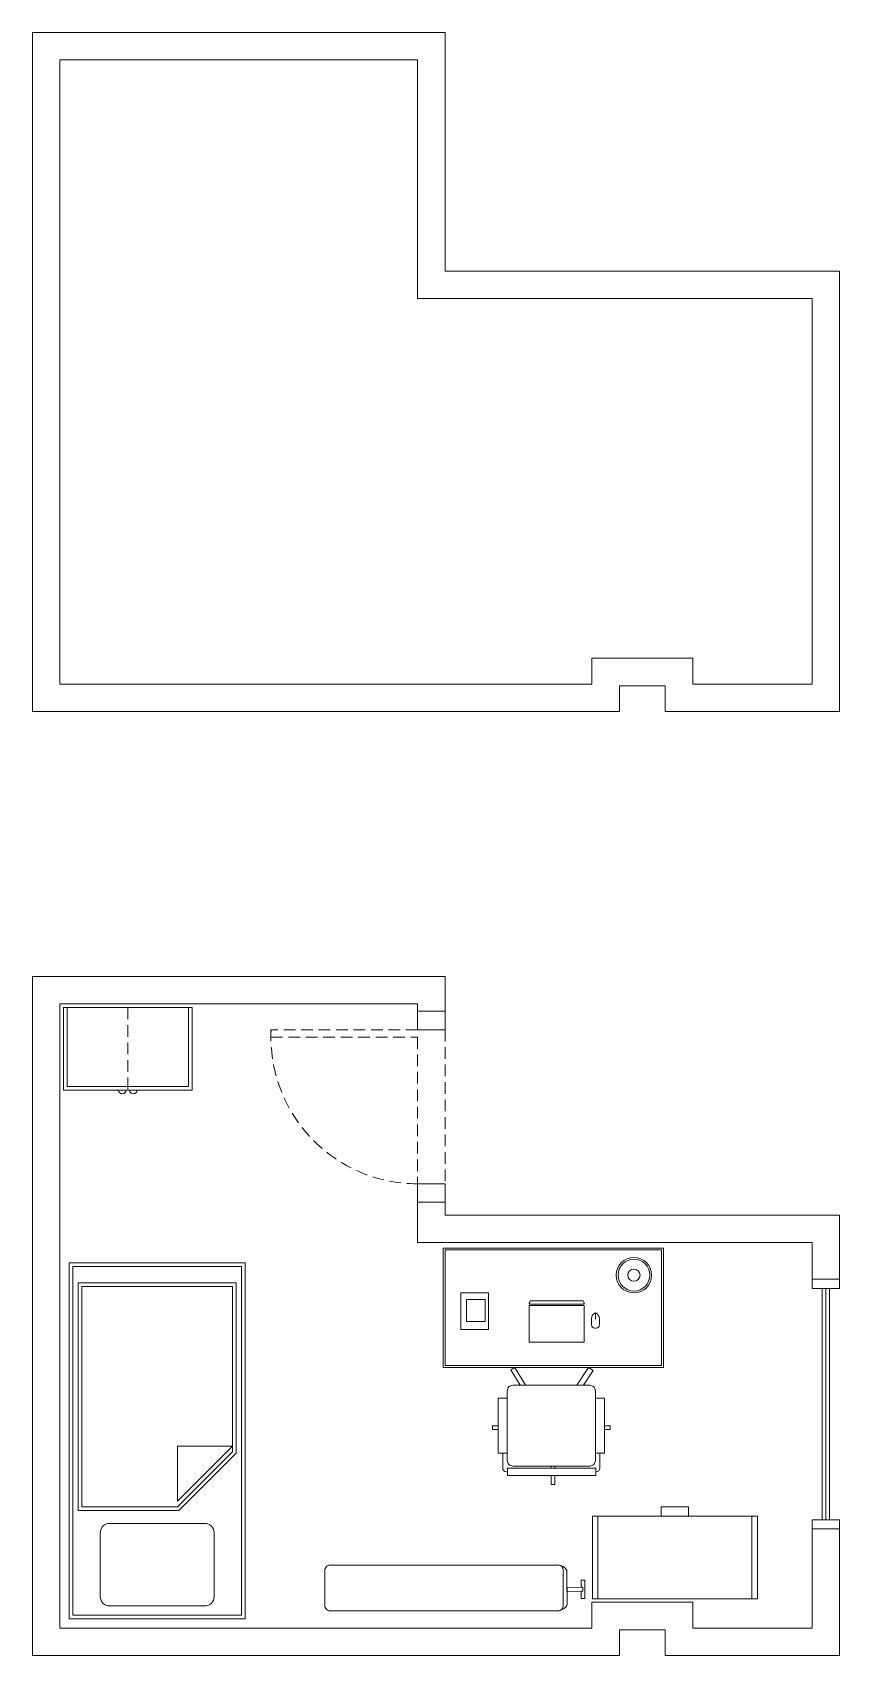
# Model space of a CAD drawing. Header units: centimetres. Extents: x 626924 to 628046, y 594571 to 595506.
# Drawn here: x 626924 to 627364, y 594622 to 595506 of the extents above; entities that cross this region are included whole.
import ezdxf

# ---------------------------------------------------------------- set-up
doc = ezdxf.new("R2010")
doc.units = ezdxf.units.CM
doc.linetypes.add('HIDDEN', pattern=[9.525, 6.35, -3.175])
for name, color, linetype, lineweight in [('Duvar', 5, 'Continuous', 18), ('Kapı', 4, 'Continuous', 15), ('Pencere', 3, 'Continuous', 15), ('Tefrişler', 1, 'Continuous', 5)]:
    doc.layers.add(name, color=color, linetype=linetype, lineweight=lineweight)

# ---------------------------------------------------------------- blocks, each defined once
blk = doc.blocks.new('KAPI')
at = {"layer": 'Kapı'}
blk.add_lwpolyline([(-15, 0), (0, 0), (0, -10), (-15, -10)], close=True, dxfattribs=at)
at = {"layer": 'Kapı', "linetype": 'HIDDEN'}
blk.add_lwpolyline([(-15, -10), (-95, -10), (-95, -14), (-15, -14), (-15, -94, -0.428941), (-94.9, -10)], format="xyb", dxfattribs=at)
blk.add_lwpolyline([(0, -10), (0, -94)], dxfattribs=at)
at = {"layer": 'Kapı'}
blk.add_lwpolyline([(-15, -94), (0, -94), (0, -104), (-15, -104), (-15, -94)], dxfattribs=at)
blk = doc.blocks.new('Pencere')
at = {"layer": 'Pencere'}
for points in [[(0, 0), (0, -5), (-15, -5), (-15, 0)], [(-15, -131), (0, -131), (0, -136), (-15, -136)]]:
    blk.add_lwpolyline(points, close=True, dxfattribs=at)
for points in [[(-9.5, -5), (-9.5, -131)], [(-7.5, -5), (-7.5, -131)], [(-5.5, -5), (-5.5, -131)]]:
    blk.add_lwpolyline(points, dxfattribs=at)
blk = doc.blocks.new('Yatak')
blk.add_lwpolyline([(64.05, -59), (94.05, -59), (94.05, -89), (64.05, -59)])
at = {"layer": 'Tefrişler'}
for points in [[(0, 0), (194, 0), (194, -96), (0, -96)], [(2, -2), (192, -2), (192, -94), (2, -94)], [(59.08, -5), (183.08, -5), (183.08, -91), (90.25, -91), (59.08, -59.83)], [(61.08, -7), (181.08, -7), (181.08, -89), (91.08, -89), (61.08, -59), (61.08, -59)]]:
    blk.add_lwpolyline(points, close=True, dxfattribs=at)
blk.add_lwpolyline([(12, -17), (47, -17, -0.414214), (52, -22), (52, -74, -0.414214), (47, -79), (12, -79, -0.414214), (7, -74), (7, -22, -0.414214)], format="xyb", close=True, dxfattribs=at)
blk = doc.blocks.new('Dolap')
at = {"layer": 'Tefrişler', "linetype": 'HIDDEN'}
blk.add_line((35, 0), (35, -45), dxfattribs=at)
at = {"layer": 'Tefrişler'}
for points in [[(0, 0), (70, 0), (70, -45), (0, -45)], [(2, 0), (68, 0), (68, -43), (2, -43)]]:
    blk.add_lwpolyline(points, close=True, dxfattribs=at)
for centre in [(32, -45), (38, -45)]:
    blk.add_arc(centre, 2, 180, 0, dxfattribs=at)
blk = doc.blocks.new('sandalye')
at = {"layer": 'Tefrişler'}
for points in [[(5.8, -9.33), (0, 0.42), (-2.27, -0.84), (2.82, -9.33)], [(37.4, -9.33), (42.61, -1.18), (40.01, 0.32), (33.81, -9.33)], [(19.82, -54.45), (19.82, -53.33), (21.82, -53.33), (21.82, -54.45)], [(21.82, -58.39), (21.82, -63.33), (19.82, -63.33), (19.82, -58.39)]]:
    blk.add_lwpolyline(points, dxfattribs=at)
for points in [[(-9.18, -16.33), (-4.18, -16.33), (-4.18, -46.33), (-9.18, -46.33)], [(43.82, -16.33), (48.82, -16.33), (48.82, -46.33), (43.82, -46.33)], [(-9.18, -31.33), (-12.18, -31.33), (-12.18, -33.33), (-9.18, -33.33)], [(48.82, -31.33), (51.82, -31.33), (51.82, -33.33), (48.82, -33.33)], [(-4.13, -58.39), (44.14, -58.39), (44.14, -54.45), (-4.13, -54.45)]]:
    blk.add_lwpolyline(points, close=True, dxfattribs=at)
blk.add_lwpolyline([(-1.18, -9.33), (40.82, -9.33, -0.414214), (43.82, -12.33), (43.82, -50.33, -0.414214), (40.82, -53.33), (-1.18, -53.33, -0.414214), (-4.18, -50.33), (-4.18, -12.33, -0.414214)], format="xyb", close=True, dxfattribs=at)
for points in [[(-6.68, -46.33), (-6.68, -54.42, 0.414214), (-4.68, -56.42), (-4.13, -56.42)], [(46.32, -46.33), (46.32, -54.42, -0.414214), (44.32, -56.42), (44.14, -56.42)]]:
    blk.add_lwpolyline(points, format="xyb", dxfattribs=at)
blk = doc.blocks.new('laptop')
at = {"layer": 'Tefrişler'}
blk.add_line((36.12, 16), (36.12, 12.56), dxfattribs=at)
for points in [[(0.5, 22.52), (29.51, 22.52, 0.023127), (30.01, 21.19, -0.414214), (29.51, 20.69), (0.5, 20.69, -0.414214), (0, 21.19, 0.023127)], [(36.54, 7.72, 0.414214), (38.26, 9.44), (38.26, 12.81, 0.304396), (36.12, 16, 0.304396), (33.99, 12.81), (33.99, 9.44, 0.414214), (35.71, 7.72)]]:
    blk.add_lwpolyline(points, format="xyb", close=True, dxfattribs=at)
blk.add_lwpolyline([(0, 20), (30.01, 20), (30.01, 0), (0, 0)], close=True, dxfattribs=at)
blk = doc.blocks.new('kitaplar')
at = {"layer": 'Tefrişler'}
for points in [[(0, 0), (15, 0), (15, -20), (0, -20)], [(13.09, -15.71), (13.09, -3.71), (3.09, -3.71), (3.09, -15.71)]]:
    blk.add_lwpolyline(points, close=True, dxfattribs=at)
blk = doc.blocks.new('lamba')
at = {"layer": 'Tefrişler'}
for radius in [9.67, 8.67, 3.32]:
    blk.add_circle((0, 0), radius, dxfattribs=at)
blk = doc.blocks.new('çalışma masası')
at = {"layer": 'Tefrişler'}
for points in [[(0, 0), (120, 0), (120, -65), (0, -65)], [(1, -1), (119, -1), (119, -64), (1, -64)]]:
    blk.add_lwpolyline(points, close=True, dxfattribs=at)
for name, p in [('lamba', (103.9, -14.73)), ('kitaplar', (9.63, -24.31)), ('laptop', (46.81, -51.26))]:
    blk.add_blockref(name, p, dxfattribs=at)
blk = doc.blocks.new('büyükşifonyer')
at = {"layer": 'Tefrişler'}
for points in [[(0, 45), (90, 45), (90, 0), (0, 0)], [(37.5, 45), (52.5, 45), (52.5, 50), (37.5, 50)]]:
    blk.add_lwpolyline(points, close=True, dxfattribs=at)
for points in [[(3, 0), (3, 45)], [(87, 45), (87, 0)]]:
    blk.add_lwpolyline(points, dxfattribs=at)
blk = doc.blocks.new('bench sehpası')
at = {"layer": 'Tefrişler'}
blk.add_lwpolyline([(-62, 25), (62, 25, -0.414214), (65, 22), (65, 3, -0.414214), (62, 0), (-62, 0, -0.414214), (-65, 3), (-65, 22, -0.414214)], format="xyb", close=True, dxfattribs=at)
blk.add_lwpolyline([(62.27, 24.99, -0.282246), (66.86, 22), (67, 3.64, -0.172907), (66.55, 2.38, -0.245418), (61, 0)], format="xyb", dxfattribs=at)
for points in [[(74.72, 10.7), (66.93, 10.62), (66.93, 12.82), (74.72, 12.91), (75.72, 12.93), (75.72, 10.7), (74.72, 10.7)], [(74.72, 12.91), (74.73, 16.72), (76.74, 16.72), (76.74, 6.72), (74.71, 6.72), (74.72, 10.7)]]:
    blk.add_lwpolyline(points, dxfattribs=at)

msp = doc.modelspace()

# ---------------------------------------------------------------- linework, layer by layer
at = {"layer": 'Duvar'}
for points in [[(627364.44, 595205.46), (627364.44, 595136.46), (627269.44, 595136.46), (627269.44, 595150.46), (627244.44, 595150.46), (627244.44, 595136.46), (626924.44, 595136.46), (626924.44, 595506.46), (627149.44, 595506.46), (627149.44, 595477.46), (627149.44, 595393.46), (627149.44, 595376.46), (627364.44, 595376.46), (627364.44, 595341.46)], [(626939.44, 595491.46), (627134.44, 595491.46), (627134.44, 595473.46), (627134.44, 595393.46), (627134.44, 595361.46), (627349.44, 595361.46), (627349.44, 595341.46), (627349.44, 595205.46), (627349.44, 595151.46), (627284.44, 595151.46), (627284.44, 595165.46), (627229.44, 595165.46), (627229.44, 595151.46), (626939.44, 595151.46)]]:
    msp.add_lwpolyline(points, close=True, dxfattribs=at)
for points in [[(627149.44, 594963.13), (627149.44, 594992.13), (626924.44, 594992.13), (626924.44, 594622.13), (627244.44, 594622.13), (627244.44, 594636.13), (627269.44, 594636.13), (627269.44, 594622.13), (627364.44, 594622.13), (627364.44, 594691.13)], [(627134.44, 594869.13), (627134.44, 594847.13), (627349.44, 594847.13), (627349.44, 594827.13)], [(627364.44, 594827.13), (627364.44, 594862.13), (627149.44, 594862.13), (627149.44, 594869.13)]]:
    msp.add_lwpolyline(points, dxfattribs=at)
at = {"layer": 'Duvar', "transparency": 33554687}
msp.add_lwpolyline([(627349.44, 594691.13), (627349.44, 594637.13), (627284.44, 594637.13), (627284.44, 594651.13), (627229.44, 594651.13), (627229.44, 594637.13), (626939.44, 594637.13), (626939.44, 594977.13), (627134.44, 594977.13), (627134.44, 594973.13)], dxfattribs=at)

# ---------------------------------------------------------------- block references
at = {"layer": 'Kapı'}
msp.add_blockref('KAPI', (627149.44, 594973.13), dxfattribs=at)
at = {"layer": 'Pencere'}
msp.add_blockref('Pencere', (627364.44, 594827.13), dxfattribs=at)
at = {"layer": 'Tefrişler'}
for name, p in [('Dolap', (626941.44, 594975.13)), ('çalışma masası', (627148.44, 594844.13)), ('sandalye', (627187.49, 594778.69)), ('büyükşifonyer', (627229.68, 594653.11)), ('bench sehpası', (627148.86, 594646.46))]:
    msp.add_blockref(name, p, dxfattribs=at)
at = {"layer": 'Tefrişler', "rotation": 90}
msp.add_blockref('Yatak', (626944.44, 594642.13), dxfattribs=at)

doc.saveas('drawing.dxf')
